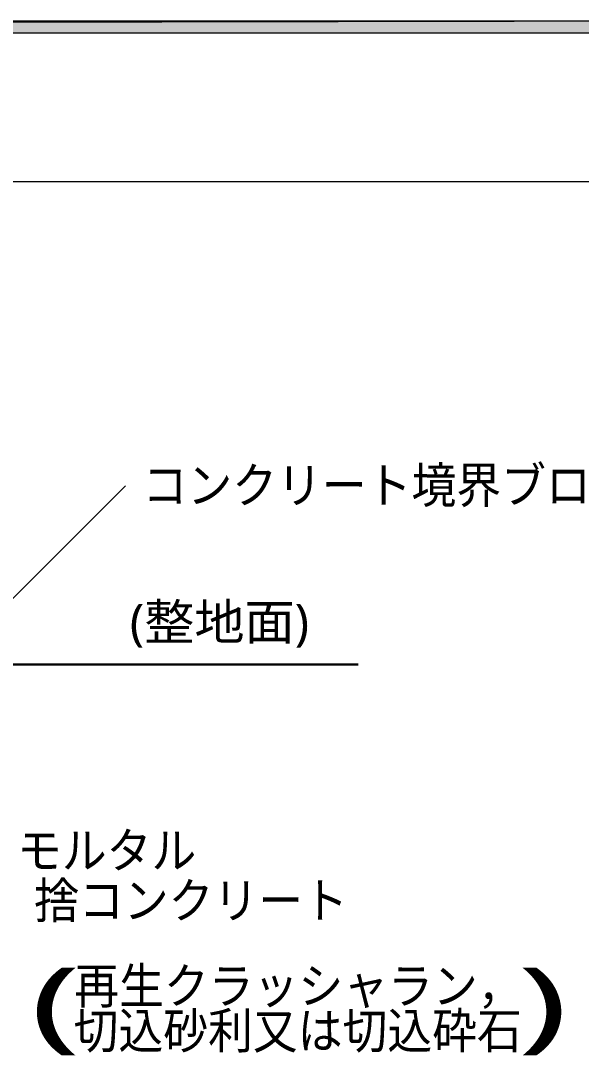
# Model space of a CAD drawing. Header units: millimetres. Extents: x 0 to 420, y 0 to 297.
# Drawn here: x 345.1 to 377.6, y 146.3 to 206.3 of the extents above; entities that cross this region are included whole.
import ezdxf
from ezdxf.enums import TextEntityAlignment as Align

# ---------------------------------------------------------------- set-up
doc = ezdxf.new("R2010")
doc.units = ezdxf.units.MM
doc.styles.add('kst32b', font='NotoSansJP-Variable.ttf')

msp = doc.modelspace()

# ---------------------------------------------------------------- hatches: boundary and pattern name
h = msp.add_hatch(color=7)
h.paths.add_polyline_path([(394.166, 205.634), (394.166, 206.333), (26.183, 205.634), (394.166, 205.634)])
h.paths.add_polyline_path([(394.166, 206.333), (26.183, 205.634), (26.183, 206.333), (394.166, 206.333)])

# ---------------------------------------------------------------- linework, layer by layer
at = {"lineweight": 0}
for points in [[(394.166, 205.634), (394.166, 206.333), (26.183, 205.634)], [(394.166, 206.333), (26.183, 205.634), (26.183, 206.333)]]:
    msp.add_lwpolyline(points, close=True, dxfattribs=at)
at = {"lineweight": 13}
for points in [[(394.166, 196.977), (26.183, 196.977)], [(337.037, 165.206), (351.176, 179.345)]]:
    msp.add_lwpolyline(points, dxfattribs=at)
at = {"lineweight": 30}
msp.add_lwpolyline([(339.683, 168.995), (364.68, 168.995)], dxfattribs=at)

# ---------------------------------------------------------------- texts
at = {"style": 'kst32b'}
for s, height, p, p2 in [('コンクリート境界ブロック', 2.07913, (352.171, 178.35), (383.358, 178.35)), ('(整地面)', 2.0791, (351.43, 170.413), (361.826, 170.413)), ('モルタル', 2.0791, (344.89, 157.162), (355.285, 157.162)), ('捨コンクリート', 2.0791, (345.885, 154.263), (364.077, 154.263)), ('(          )', 4.15825, (345.652, 147.235), (376.839, 147.235)), ('再生クラッシャラン，', 2.0791, (348.213, 149.31), (374.202, 149.31)), ('切込砂利又は切込砕石', 2.0791, (348.171, 146.706), (374.16, 146.706))]:
    msp.add_text(s, height=height, dxfattribs=at).set_placement(p, p2, align=Align.FIT)

doc.saveas('drawing.dxf')
